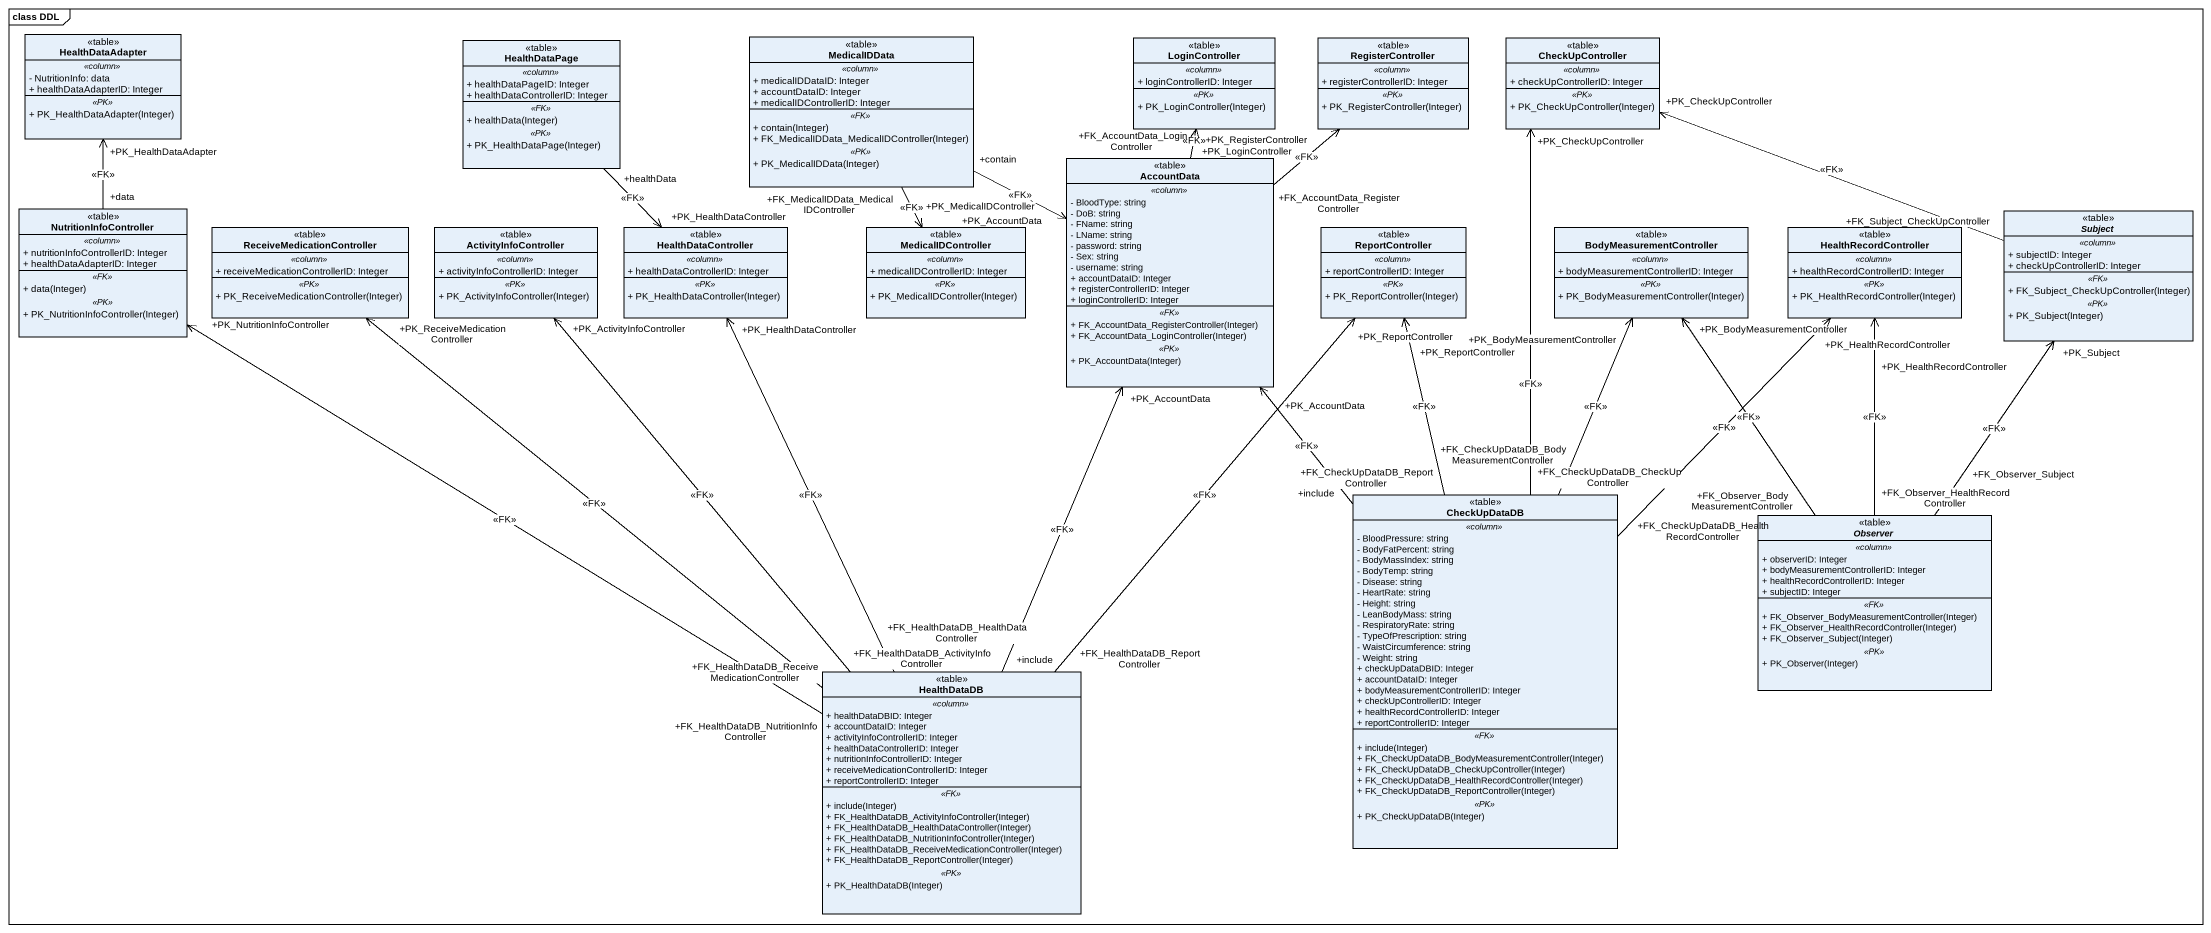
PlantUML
@startuml
mainframe class DDL
hide circle
hide empty members
skinparam classAttributeIconSize 0
class HealthDataAdapter <<table>> {
  .. <<column>> ..
  - NutritionInfo: data
  + healthDataAdapterID: Integer
  .. <<PK>> ..
  + PK_HealthDataAdapter(Integer)
}
class HealthDataPage <<table>> {
  .. <<column>> ..
  + healthDataPageID: Integer
  + healthDataControllerID: Integer
  .. <<FK>> ..
  + healthData(Integer)
  .. <<PK>> ..
  + PK_HealthDataPage(Integer)
}
class MedicalIDData <<table>> {
  .. <<column>> ..
  + medicalIDDataID: Integer
  + accountDataID: Integer
  + medicalIDControllerID: Integer
  .. <<FK>> ..
  + contain(Integer)
  + FK_MedicalIDData_MedicalIDController(Integer)
  .. <<PK>> ..
  + PK_MedicalIDData(Integer)
}
class LoginController <<table>> {
  .. <<column>> ..
  + loginControllerID: Integer
  .. <<PK>> ..
  + PK_LoginController(Integer)
}
class RegisterController <<table>> {
  .. <<column>> ..
  + registerControllerID: Integer
  .. <<PK>> ..
  + PK_RegisterController(Integer)
}
class CheckUpController <<table>> {
  .. <<column>> ..
  + checkUpControllerID: Integer
  .. <<PK>> ..
  + PK_CheckUpController(Integer)
}
class AccountData <<table>> {
  .. <<column>> ..
  - BloodType: string
  - DoB: string
  - FName: string
  - LName: string
  - password: string
  - Sex: string
  - username: string
  + accountDataID: Integer
  + registerControllerID: Integer
  + loginControllerID: Integer
  .. <<FK>> ..
  + FK_AccountData_RegisterController(Integer)
  + FK_AccountData_LoginController(Integer)
  .. <<PK>> ..
  + PK_AccountData(Integer)
}
class NutritionInfoController <<table>> {
  .. <<column>> ..
  + nutritionInfoControllerID: Integer
  + healthDataAdapterID: Integer
  .. <<FK>> ..
  + data(Integer)
  .. <<PK>> ..
  + PK_NutritionInfoController(Integer)
}
class ReceiveMedicationController <<table>> {
  .. <<column>> ..
  + receiveMedicationControllerID: Integer
  .. <<PK>> ..
  + PK_ReceiveMedicationController(Integer)
}
class ActivityInfoController <<table>> {
  .. <<column>> ..
  + activityInfoControllerID: Integer
  .. <<PK>> ..
  + PK_ActivityInfoController(Integer)
}
class HealthDataController <<table>> {
  .. <<column>> ..
  + healthDataControllerID: Integer
  .. <<PK>> ..
  + PK_HealthDataController(Integer)
}
class MedicalIDController <<table>> {
  .. <<column>> ..
  + medicalIDControllerID: Integer
  .. <<PK>> ..
  + PK_MedicalIDController(Integer)
}
class ReportController <<table>> {
  .. <<column>> ..
  + reportControllerID: Integer
  .. <<PK>> ..
  + PK_ReportController(Integer)
}
class BodyMeasurementController <<table>> {
  .. <<column>> ..
  + bodyMeasurementControllerID: Integer
  .. <<PK>> ..
  + PK_BodyMeasurementController(Integer)
}
class HealthRecordController <<table>> {
  .. <<column>> ..
  + healthRecordControllerID: Integer
  .. <<PK>> ..
  + PK_HealthRecordController(Integer)
}
abstract class Subject <<table>> {
  .. <<column>> ..
  + subjectID: Integer
  + checkUpControllerID: Integer
  .. <<FK>> ..
  + FK_Subject_CheckUpController(Integer)
  .. <<PK>> ..
  + PK_Subject(Integer)
}
class CheckUpDataDB <<table>> {
  .. <<column>> ..
  - BloodPressure: string
  - BodyFatPercent: string
  - BodyMassIndex: string
  - BodyTemp: string
  - Disease: string
  - HeartRate: string
  - Height: string
  - LeanBodyMass: string
  - RespiratoryRate: string
  - TypeOfPrescription: string
  - WaistCircumference: string
  - Weight: string
  + checkUpDataDBID: Integer
  + accountDataID: Integer
  + bodyMeasurementControllerID: Integer
  + checkUpControllerID: Integer
  + healthRecordControllerID: Integer
  + reportControllerID: Integer
  .. <<FK>> ..
  + include(Integer)
  + FK_CheckUpDataDB_BodyMeasurementController(Integer)
  + FK_CheckUpDataDB_CheckUpController(Integer)
  + FK_CheckUpDataDB_HealthRecordController(Integer)
  + FK_CheckUpDataDB_ReportController(Integer)
  .. <<PK>> ..
  + PK_CheckUpDataDB(Integer)
}
abstract class Observer <<table>> {
  .. <<column>> ..
  + observerID: Integer
  + bodyMeasurementControllerID: Integer
  + healthRecordControllerID: Integer
  + subjectID: Integer
  .. <<FK>> ..
  + FK_Observer_BodyMeasurementController(Integer)
  + FK_Observer_HealthRecordController(Integer)
  + FK_Observer_Subject(Integer)
  .. <<PK>> ..
  + PK_Observer(Integer)
}
class HealthDataDB <<table>> {
  .. <<column>> ..
  + healthDataDBID: Integer
  + accountDataID: Integer
  + activityInfoControllerID: Integer
  + healthDataControllerID: Integer
  + nutritionInfoControllerID: Integer
  + receiveMedicationControllerID: Integer
  + reportControllerID: Integer
  .. <<FK>> ..
  + include(Integer)
  + FK_HealthDataDB_ActivityInfoController(Integer)
  + FK_HealthDataDB_HealthDataController(Integer)
  + FK_HealthDataDB_NutritionInfoController(Integer)
  + FK_HealthDataDB_ReceiveMedicationController(Integer)
  + FK_HealthDataDB_ReportController(Integer)
  .. <<PK>> ..
  + PK_HealthDataDB(Integer)
}
HealthDataPage "+healthData" --> "+PK_HealthDataController" HealthDataController : <<FK>>
MedicalIDData "+contain" -right-> "+PK_AccountData" AccountData : <<FK>>
MedicalIDData "+FK_MedicalIDData_MedicalIDController" --> "+PK_MedicalIDController" MedicalIDController : <<FK>>
AccountData "+FK_AccountData_LoginController" -up-> "+PK_LoginController" LoginController : <<FK>>
AccountData "+FK_AccountData_RegisterController" -up-> "+PK_RegisterController" RegisterController : <<FK>>
NutritionInfoController "+data" -up-> "+PK_HealthDataAdapter" HealthDataAdapter : <<FK>>
Subject "+FK_Subject_CheckUpController" -left-> "+PK_CheckUpController" CheckUpController : <<FK>>
CheckUpDataDB "+FK_CheckUpDataDB_CheckUpController" -up-> "+PK_CheckUpController" CheckUpController : <<FK>>
CheckUpDataDB "+include" -up-> "+PK_AccountData" AccountData : <<FK>>
CheckUpDataDB "+FK_CheckUpDataDB_ReportController" -up-> "+PK_ReportController" ReportController : <<FK>>
CheckUpDataDB "+FK_CheckUpDataDB_BodyMeasurementController" -up-> "+PK_BodyMeasurementController" BodyMeasurementController : <<FK>>
CheckUpDataDB "+FK_CheckUpDataDB_HealthRecordController" -up-> "+PK_HealthRecordController" HealthRecordController : <<FK>>
Observer "+FK_Observer_BodyMeasurementController" -up-> "+PK_BodyMeasurementController" BodyMeasurementController : <<FK>>
Observer "+FK_Observer_HealthRecordController" -up-> "+PK_HealthRecordController" HealthRecordController : <<FK>>
Observer "+FK_Observer_Subject" -up-> "+PK_Subject" Subject : <<FK>>
HealthDataDB "+include" -up-> "+PK_AccountData" AccountData : <<FK>>
HealthDataDB "+FK_HealthDataDB_NutritionInfoController" -up-> "+PK_NutritionInfoController" NutritionInfoController : <<FK>>
HealthDataDB "+FK_HealthDataDB_ReceiveMedicationController" -up-> "+PK_ReceiveMedicationController" ReceiveMedicationController : <<FK>>
HealthDataDB "+FK_HealthDataDB_ActivityInfoController" -up-> "+PK_ActivityInfoController" ActivityInfoController : <<FK>>
HealthDataDB "+FK_HealthDataDB_HealthDataController" -up-> "+PK_HealthDataController" HealthDataController : <<FK>>
HealthDataDB "+FK_HealthDataDB_ReportController" -up-> "+PK_ReportController" ReportController : <<FK>>
@enduml
